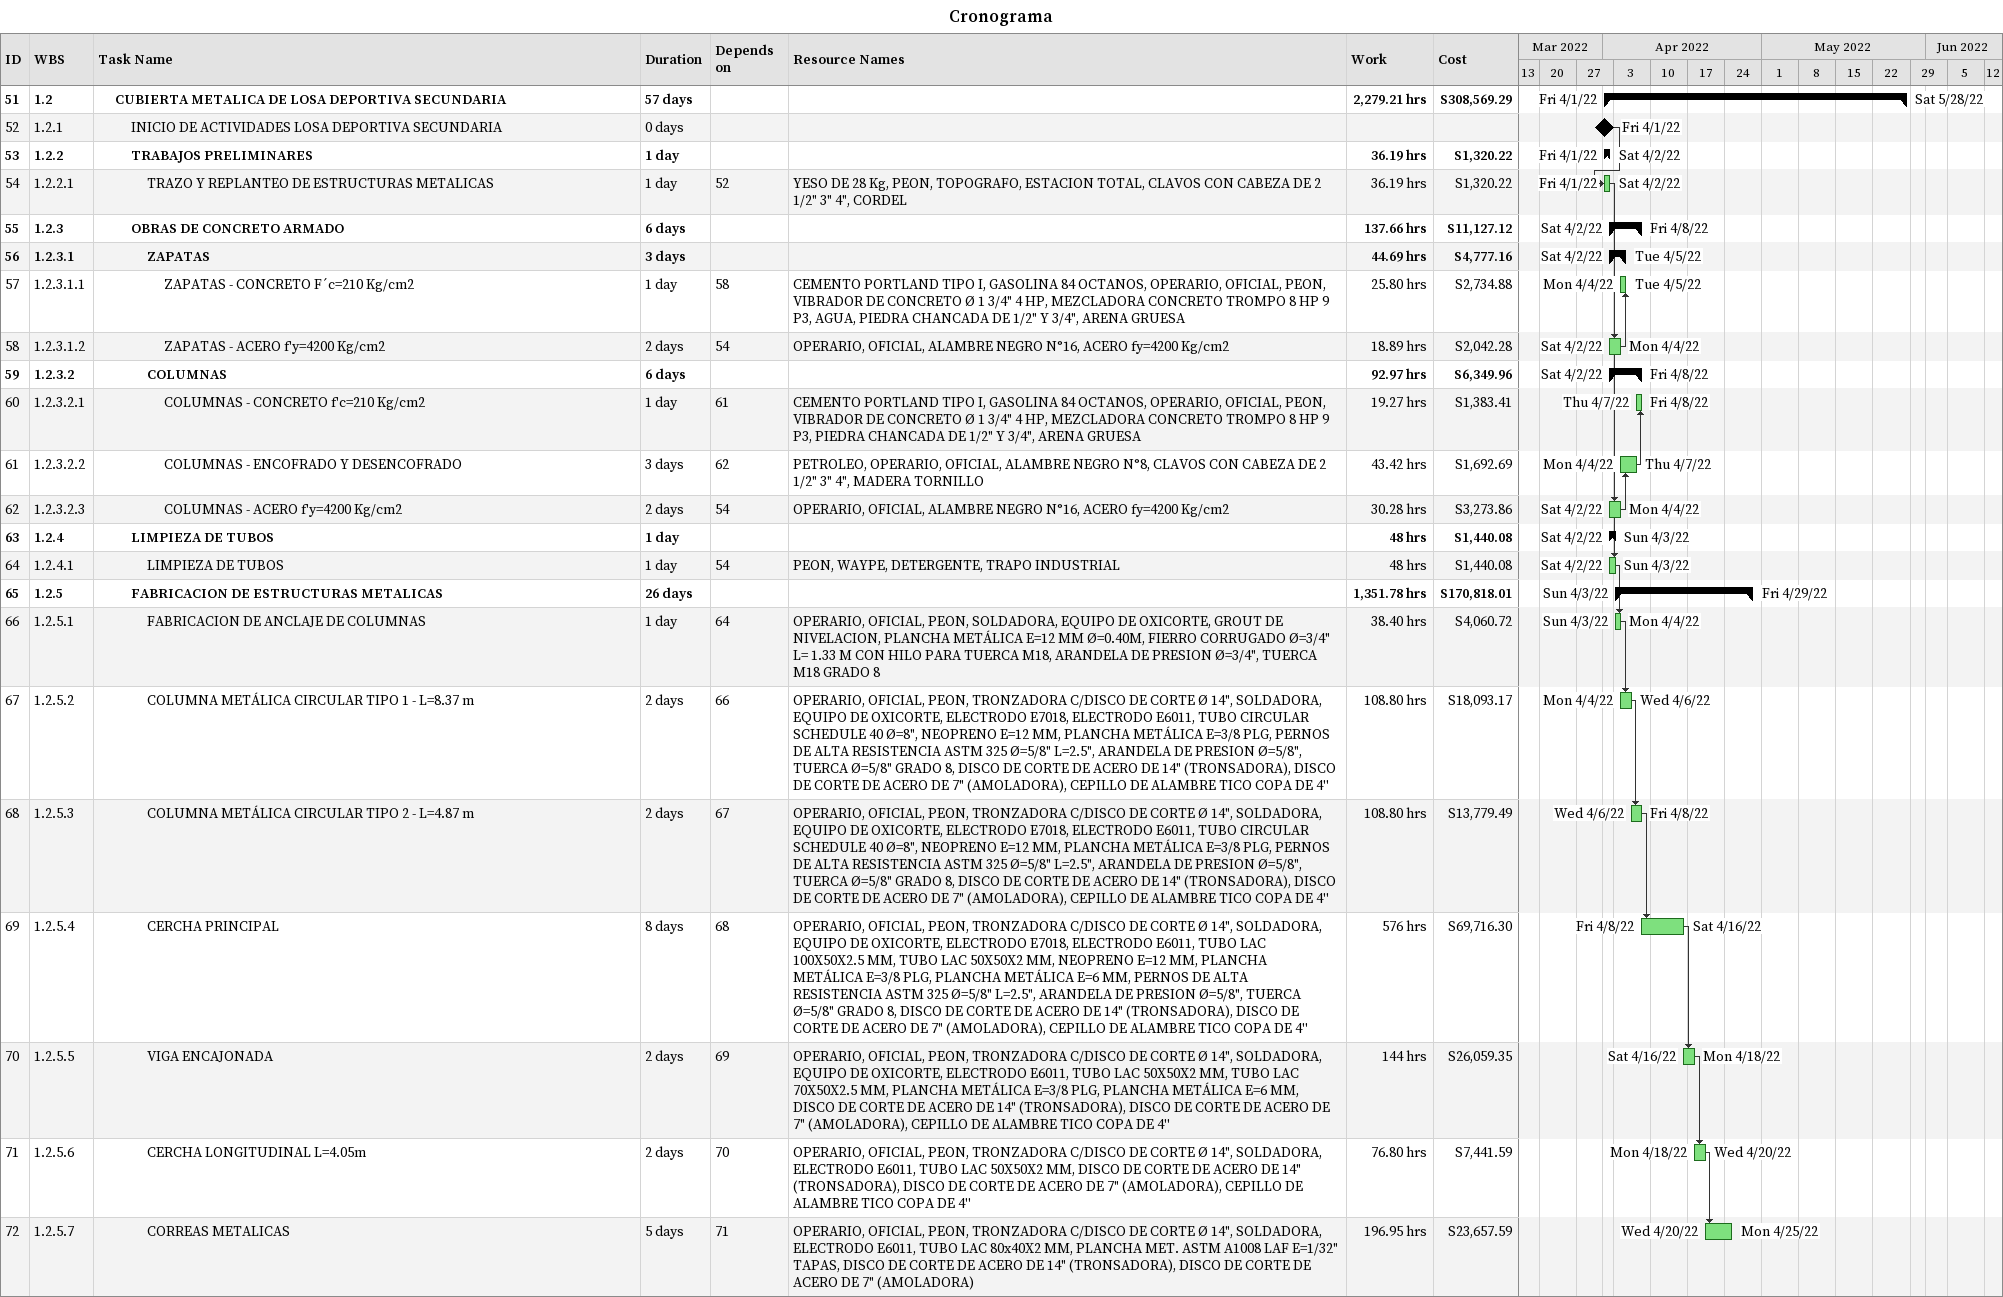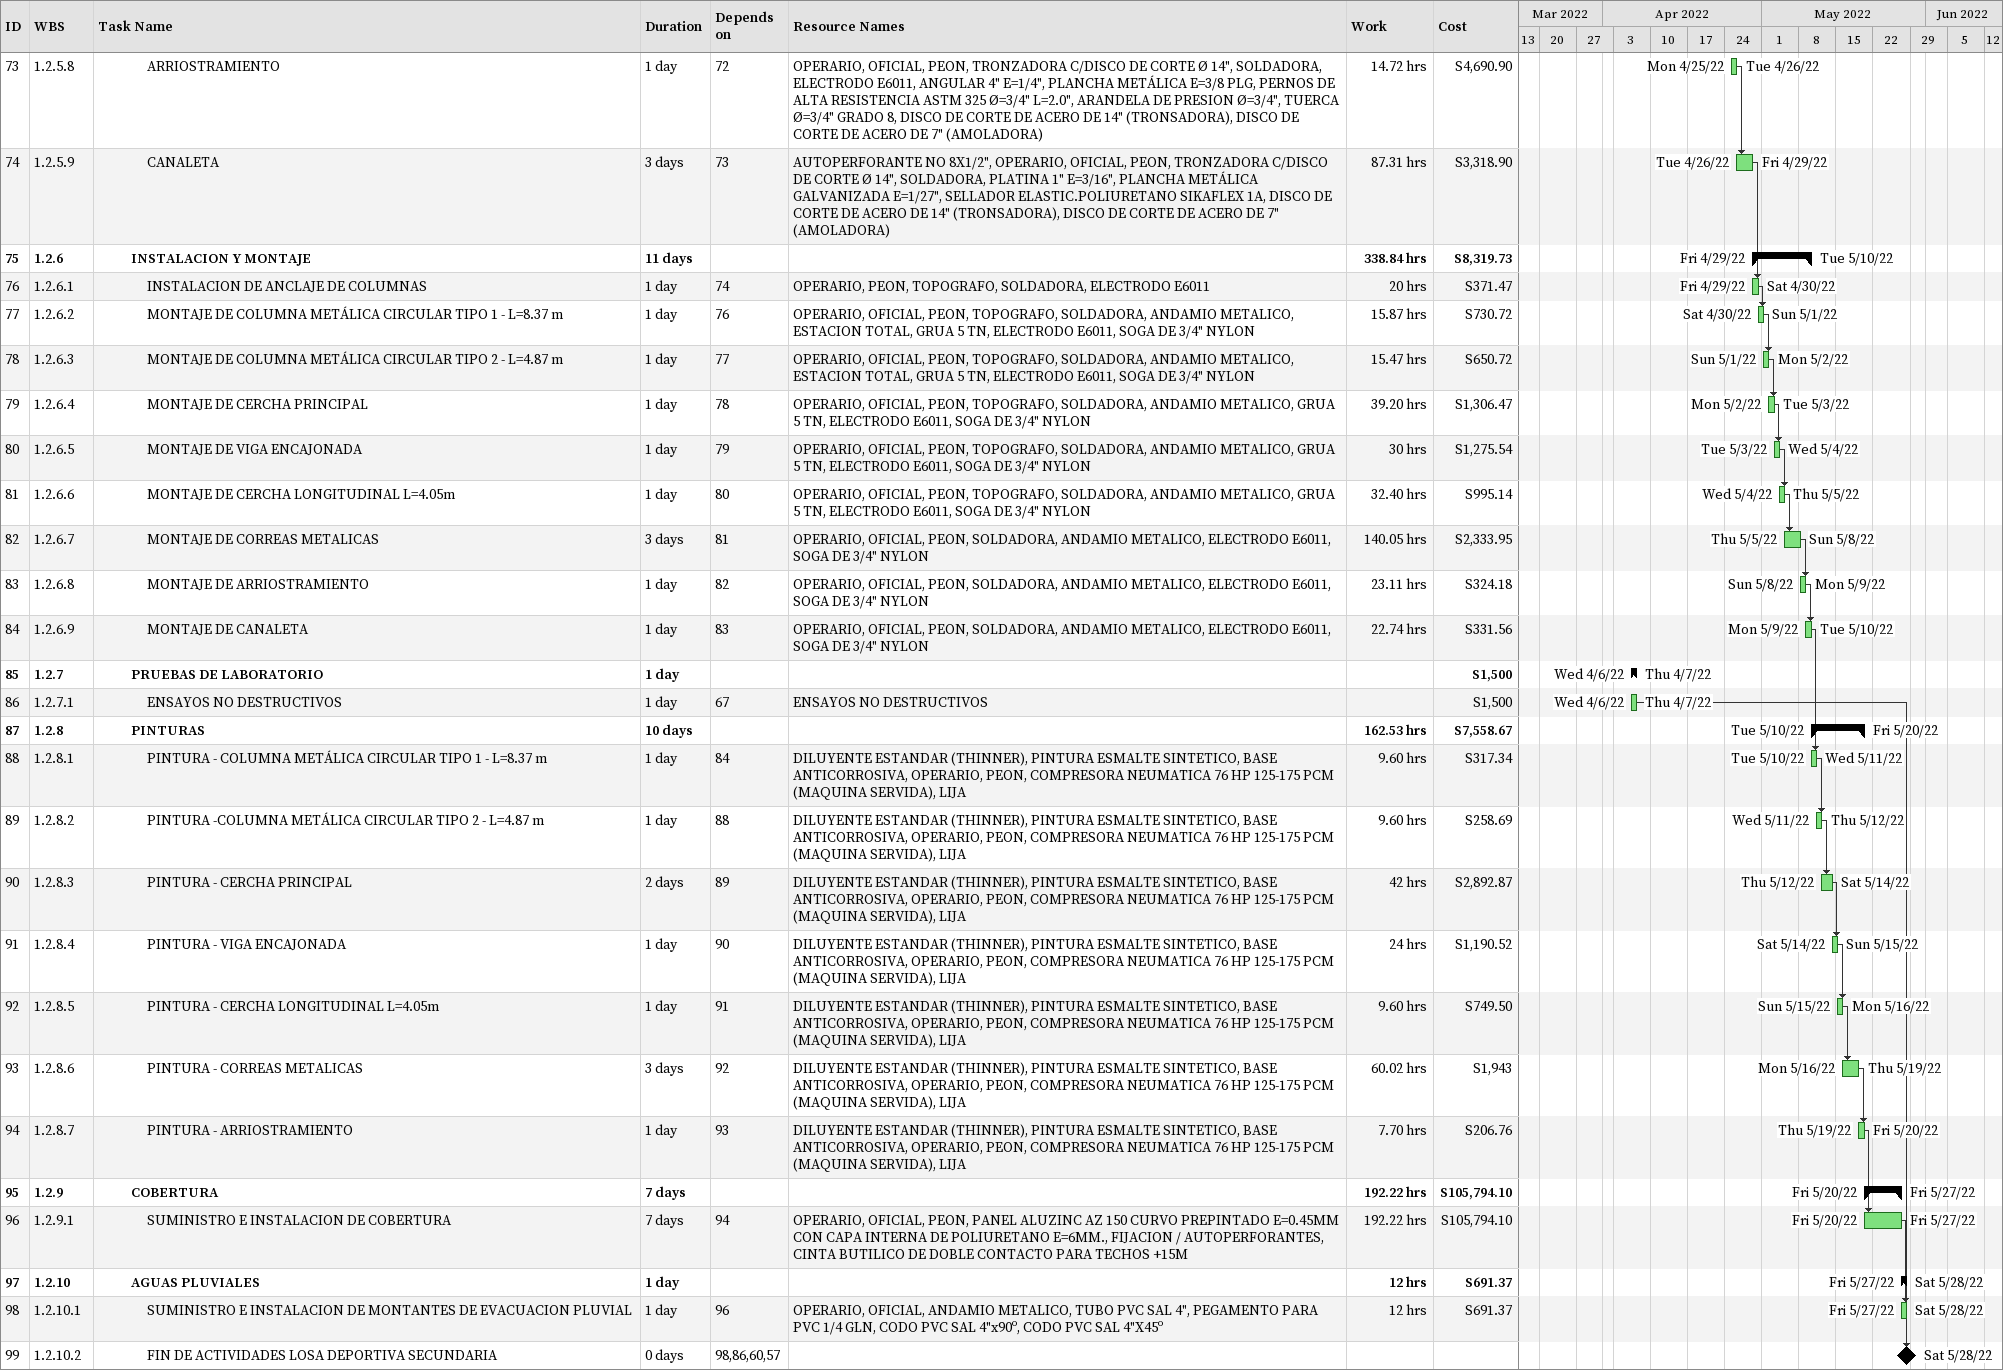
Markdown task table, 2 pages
Cronograma

| ID | WBS | Task | Duration | Start | Finish | Predecessors | Resources | Work (h) | Cost (S) |
|---|---|---|---|---|---|---|---|---|---|
| 51 | 1.2 | **CUBIERTA METALICA DE LOSA DEPORTIVA SECUNDARIA** | 57d | 2022-04-01 | 2022-05-28 |  |  | 2279.21 | 308569.29 |
| 52 | 1.2.1 | INICIO DE ACTIVIDADES LOSA DEPORTIVA SECUNDARIA | 0d | 2022-04-01 | 2022-04-01 |  |  |  |  |
| 53 | 1.2.2 | **TRABAJOS PRELIMINARES** | 1d | 2022-04-01 | 2022-04-02 |  |  | 36.19 | 1320.22 |
| 54 | 1.2.2.1 | TRAZO Y REPLANTEO DE ESTRUCTURAS METALICAS | 1d | 2022-04-01 | 2022-04-02 | 52 | YESO DE 28 Kg, PEON, TOPOGRAFO, ESTACION TOTAL, CLAVOS CON CABEZA DE 2 1/2" 3" 4", CORDEL | 36.19 | 1320.22 |
| 55 | 1.2.3 | **OBRAS DE CONCRETO ARMADO** | 6d | 2022-04-02 | 2022-04-08 |  |  | 137.66 | 11127.12 |
| 56 | 1.2.3.1 | **ZAPATAS** | 3d | 2022-04-02 | 2022-04-05 |  |  | 44.69 | 4777.16 |
| 57 | 1.2.3.1.1 | ZAPATAS - CONCRETO F´c=210 Kg/cm2 | 1d | 2022-04-04 | 2022-04-05 | 58 | CEMENTO PORTLAND TIPO I, GASOLINA 84 OCTANOS, OPERARIO, OFICIAL, PEON, VIBRADOR DE CONCRETO Ø 1 3/4" 4 HP, MEZCLADORA CONCRETO TROMPO 8 HP 9 P3, AGUA, PIEDRA CHANCADA DE 1/2" Y 3/4", ARENA GRUESA | 25.80 | 2734.88 |
| 58 | 1.2.3.1.2 | ZAPATAS - ACERO f'y=4200 Kg/cm2 | 2d | 2022-04-02 | 2022-04-04 | 54 | OPERARIO, OFICIAL, ALAMBRE NEGRO N°16, ACERO fy=4200 Kg/cm2 | 18.89 | 2042.28 |
| 59 | 1.2.3.2 | **COLUMNAS** | 6d | 2022-04-02 | 2022-04-08 |  |  | 92.97 | 6349.96 |
| 60 | 1.2.3.2.1 | COLUMNAS - CONCRETO f'c=210 Kg/cm2 | 1d | 2022-04-07 | 2022-04-08 | 61 | CEMENTO PORTLAND TIPO I, GASOLINA 84 OCTANOS, OPERARIO, OFICIAL, PEON, VIBRADOR DE CONCRETO Ø 1 3/4" 4 HP, MEZCLADORA CONCRETO TROMPO 8 HP 9 P3, PIEDRA CHANCADA DE 1/2" Y 3/4", ARENA GRUESA | 19.27 | 1383.41 |
| 61 | 1.2.3.2.2 | COLUMNAS - ENCOFRADO Y DESENCOFRADO | 3d | 2022-04-04 | 2022-04-07 | 62 | PETROLEO, OPERARIO, OFICIAL, ALAMBRE NEGRO N°8, CLAVOS CON CABEZA DE 2 1/2" 3" 4", MADERA TORNILLO | 43.42 | 1692.69 |
| 62 | 1.2.3.2.3 | COLUMNAS - ACERO f'y=4200 Kg/cm2 | 2d | 2022-04-02 | 2022-04-04 | 54 | OPERARIO, OFICIAL, ALAMBRE NEGRO N°16, ACERO fy=4200 Kg/cm2 | 30.28 | 3273.86 |
| 63 | 1.2.4 | **LIMPIEZA DE TUBOS** | 1d | 2022-04-02 | 2022-04-03 |  |  | 48 | 1440.08 |
| 64 | 1.2.4.1 | LIMPIEZA DE TUBOS | 1d | 2022-04-02 | 2022-04-03 | 54 | PEON, WAYPE, DETERGENTE, TRAPO INDUSTRIAL | 48 | 1440.08 |
| 65 | 1.2.5 | **FABRICACION DE ESTRUCTURAS METALICAS** | 26d | 2022-04-03 | 2022-04-29 |  |  | 1351.78 | 170818.01 |
| 66 | 1.2.5.1 | FABRICACION DE ANCLAJE DE COLUMNAS | 1d | 2022-04-03 | 2022-04-04 | 64 | OPERARIO, OFICIAL, PEON, SOLDADORA, EQUIPO DE OXICORTE, GROUT DE NIVELACION, PLANCHA METÁLICA E=12 MM Ø=0.40M, FIERRO CORRUGADO Ø=3/4" L= 1.33 M CON HILO PARA TUERCA M18, ARANDELA DE PRESION Ø=3/4", TUERCA M18 GRADO 8 | 38.40 | 4060.72 |
| 67 | 1.2.5.2 | COLUMNA METÁLICA CIRCULAR TIPO 1 - L=8.37 m | 2d | 2022-04-04 | 2022-04-06 | 66 | OPERARIO, OFICIAL, PEON, TRONZADORA C/DISCO DE CORTE Ø 14", SOLDADORA, EQUIPO DE OXICORTE, ELECTRODO E7018, ELECTRODO E6011, TUBO CIRCULAR SCHEDULE 40 Ø=8", NEOPRENO E=12 MM, PLANCHA METÁLICA E=3/8 PLG, PERNOS DE ALTA RESISTENCIA ASTM 325 Ø=5/8" L=2.5", ARANDELA DE PRESION Ø=5/8", TUERCA Ø=5/8" GRADO 8, DISCO DE CORTE DE ACERO DE 14" (TRONSADORA), DISCO DE CORTE DE ACERO DE 7" (AMOLADORA), CEPILLO DE ALAMBRE TICO COPA DE 4'' | 108.80 | 18093.17 |
| 68 | 1.2.5.3 | COLUMNA METÁLICA CIRCULAR TIPO 2 - L=4.87 m | 2d | 2022-04-06 | 2022-04-08 | 67 | OPERARIO, OFICIAL, PEON, TRONZADORA C/DISCO DE CORTE Ø 14", SOLDADORA, EQUIPO DE OXICORTE, ELECTRODO E7018, ELECTRODO E6011, TUBO CIRCULAR SCHEDULE 40 Ø=8", NEOPRENO E=12 MM, PLANCHA METÁLICA E=3/8 PLG, PERNOS DE ALTA RESISTENCIA ASTM 325 Ø=5/8" L=2.5", ARANDELA DE PRESION Ø=5/8", TUERCA Ø=5/8" GRADO 8, DISCO DE CORTE DE ACERO DE 14" (TRONSADORA), DISCO DE CORTE DE ACERO DE 7" (AMOLADORA), CEPILLO DE ALAMBRE TICO COPA DE 4'' | 108.80 | 13779.49 |
| 69 | 1.2.5.4 | CERCHA PRINCIPAL | 8d | 2022-04-08 | 2022-04-16 | 68 | OPERARIO, OFICIAL, PEON, TRONZADORA C/DISCO DE CORTE Ø 14", SOLDADORA, EQUIPO DE OXICORTE, ELECTRODO E7018, ELECTRODO E6011, TUBO LAC 100X50X2.5 MM, TUBO LAC 50X50X2 MM, NEOPRENO E=12 MM, PLANCHA METÁLICA E=3/8 PLG, PLANCHA METÁLICA E=6 MM, PERNOS DE ALTA RESISTENCIA ASTM 325 Ø=5/8" L=2.5", ARANDELA DE PRESION Ø=5/8", TUERCA Ø=5/8" GRADO 8, DISCO DE CORTE DE ACERO DE 14" (TRONSADORA), DISCO DE CORTE DE ACERO DE 7" (AMOLADORA), CEPILLO DE ALAMBRE TICO COPA DE 4'' | 576 | 69716.30 |
| 70 | 1.2.5.5 | VIGA ENCAJONADA | 2d | 2022-04-16 | 2022-04-18 | 69 | OPERARIO, OFICIAL, PEON, TRONZADORA C/DISCO DE CORTE Ø 14", SOLDADORA, EQUIPO DE OXICORTE, ELECTRODO E6011, TUBO LAC 50X50X2 MM, TUBO LAC 70X50X2.5 MM, PLANCHA METÁLICA E=3/8 PLG, PLANCHA METÁLICA E=6 MM, DISCO DE CORTE DE ACERO DE 14" (TRONSADORA), DISCO DE CORTE DE ACERO DE 7" (AMOLADORA), CEPILLO DE ALAMBRE TICO COPA DE 4'' | 144 | 26059.35 |
| 71 | 1.2.5.6 | CERCHA LONGITUDINAL L=4.05m | 2d | 2022-04-18 | 2022-04-20 | 70 | OPERARIO, OFICIAL, PEON, TRONZADORA C/DISCO DE CORTE Ø 14", SOLDADORA, ELECTRODO E6011, TUBO LAC 50X50X2 MM, DISCO DE CORTE DE ACERO DE 14" (TRONSADORA), DISCO DE CORTE DE ACERO DE 7" (AMOLADORA), CEPILLO DE ALAMBRE TICO COPA DE 4'' | 76.80 | 7441.59 |
| 72 | 1.2.5.7 | CORREAS METALICAS | 5d | 2022-04-20 | 2022-04-25 | 71 | OPERARIO, OFICIAL, PEON, TRONZADORA C/DISCO DE CORTE Ø 14", SOLDADORA, ELECTRODO E6011, TUBO LAC 80x40X2 MM, PLANCHA MET. ASTM A1008 LAF E=1/32" TAPAS, DISCO DE CORTE DE ACERO DE 14" (TRONSADORA), DISCO DE CORTE DE ACERO DE 7" (AMOLADORA) | 196.95 | 23657.59 |
| 73 | 1.2.5.8 | ARRIOSTRAMIENTO | 1d | 2022-04-25 | 2022-04-26 | 72 | OPERARIO, OFICIAL, PEON, TRONZADORA C/DISCO DE CORTE Ø 14", SOLDADORA, ELECTRODO E6011, ANGULAR 4" E=1/4", PLANCHA METÁLICA E=3/8 PLG, PERNOS DE ALTA RESISTENCIA ASTM 325 Ø=3/4" L=2.0", ARANDELA DE PRESION Ø=3/4", TUERCA Ø=3/4" GRADO 8, DISCO DE CORTE DE ACERO DE 14" (TRONSADORA), DISCO DE CORTE DE ACERO DE 7" (AMOLADORA) | 14.72 | 4690.90 |
| 74 | 1.2.5.9 | CANALETA | 3d | 2022-04-26 | 2022-04-29 | 73 | AUTOPERFORANTE NO 8X1/2", OPERARIO, OFICIAL, PEON, TRONZADORA C/DISCO DE CORTE Ø 14", SOLDADORA, PLATINA 1" E=3/16", PLANCHA METÁLICA GALVANIZADA E=1/27", SELLADOR ELASTIC.POLIURETANO SIKAFLEX 1A, DISCO DE CORTE DE ACERO DE 14" (TRONSADORA), DISCO DE CORTE DE ACERO DE 7" (AMOLADORA) | 87.31 | 3318.90 |
| 75 | 1.2.6 | **INSTALACION Y MONTAJE** | 11d | 2022-04-29 | 2022-05-10 |  |  | 338.84 | 8319.73 |
| 76 | 1.2.6.1 | INSTALACION DE ANCLAJE DE COLUMNAS | 1d | 2022-04-29 | 2022-04-30 | 74 | OPERARIO, PEON, TOPOGRAFO, SOLDADORA, ELECTRODO E6011 | 20 | 371.47 |
| 77 | 1.2.6.2 | MONTAJE DE COLUMNA METÁLICA CIRCULAR TIPO 1 - L=8.37 m | 1d | 2022-04-30 | 2022-05-01 | 76 | OPERARIO, OFICIAL, PEON, TOPOGRAFO, SOLDADORA, ANDAMIO METALICO, ESTACION TOTAL, GRUA 5 TN, ELECTRODO E6011, SOGA DE 3/4" NYLON | 15.87 | 730.72 |
| 78 | 1.2.6.3 | MONTAJE DE COLUMNA METÁLICA CIRCULAR TIPO 2 - L=4.87 m | 1d | 2022-05-01 | 2022-05-02 | 77 | OPERARIO, OFICIAL, PEON, TOPOGRAFO, SOLDADORA, ANDAMIO METALICO, ESTACION TOTAL, GRUA 5 TN, ELECTRODO E6011, SOGA DE 3/4" NYLON | 15.47 | 650.72 |
| 79 | 1.2.6.4 | MONTAJE DE CERCHA PRINCIPAL | 1d | 2022-05-02 | 2022-05-03 | 78 | OPERARIO, OFICIAL, PEON, TOPOGRAFO, SOLDADORA, ANDAMIO METALICO, GRUA 5 TN, ELECTRODO E6011, SOGA DE 3/4" NYLON | 39.20 | 1306.47 |
| 80 | 1.2.6.5 | MONTAJE DE VIGA ENCAJONADA | 1d | 2022-05-03 | 2022-05-04 | 79 | OPERARIO, OFICIAL, PEON, TOPOGRAFO, SOLDADORA, ANDAMIO METALICO, GRUA 5 TN, ELECTRODO E6011, SOGA DE 3/4" NYLON | 30 | 1275.54 |
| 81 | 1.2.6.6 | MONTAJE DE CERCHA LONGITUDINAL L=4.05m | 1d | 2022-05-04 | 2022-05-05 | 80 | OPERARIO, OFICIAL, PEON, TOPOGRAFO, SOLDADORA, ANDAMIO METALICO, GRUA 5 TN, ELECTRODO E6011, SOGA DE 3/4" NYLON | 32.40 | 995.14 |
| 82 | 1.2.6.7 | MONTAJE DE CORREAS METALICAS | 3d | 2022-05-05 | 2022-05-08 | 81 | OPERARIO, OFICIAL, PEON, SOLDADORA, ANDAMIO METALICO, ELECTRODO E6011, SOGA DE 3/4" NYLON | 140.05 | 2333.95 |
| 83 | 1.2.6.8 | MONTAJE DE ARRIOSTRAMIENTO | 1d | 2022-05-08 | 2022-05-09 | 82 | OPERARIO, OFICIAL, PEON, SOLDADORA, ANDAMIO METALICO, ELECTRODO E6011, SOGA DE 3/4" NYLON | 23.11 | 324.18 |
| 84 | 1.2.6.9 | MONTAJE DE CANALETA | 1d | 2022-05-09 | 2022-05-10 | 83 | OPERARIO, OFICIAL, PEON, SOLDADORA, ANDAMIO METALICO, ELECTRODO E6011, SOGA DE 3/4" NYLON | 22.74 | 331.56 |
| 85 | 1.2.7 | **PRUEBAS DE LABORATORIO** | 1d | 2022-04-06 | 2022-04-07 |  |  |  | 1500 |
| 86 | 1.2.7.1 | ENSAYOS NO DESTRUCTIVOS | 1d | 2022-04-06 | 2022-04-07 | 67 | ENSAYOS NO DESTRUCTIVOS |  | 1500 |
| 87 | 1.2.8 | **PINTURAS** | 10d | 2022-05-10 | 2022-05-20 |  |  | 162.53 | 7558.67 |
| 88 | 1.2.8.1 | PINTURA - COLUMNA METÁLICA CIRCULAR TIPO 1 - L=8.37 m | 1d | 2022-05-10 | 2022-05-11 | 84 | DILUYENTE ESTANDAR (THINNER), PINTURA ESMALTE SINTETICO, BASE ANTICORROSIVA, OPERARIO, PEON, COMPRESORA NEUMATICA 76 HP 125-175 PCM (MAQUINA SERVIDA), LIJA | 9.60 | 317.34 |
| 89 | 1.2.8.2 | PINTURA -COLUMNA METÁLICA CIRCULAR TIPO 2 - L=4.87 m | 1d | 2022-05-11 | 2022-05-12 | 88 | DILUYENTE ESTANDAR (THINNER), PINTURA ESMALTE SINTETICO, BASE ANTICORROSIVA, OPERARIO, PEON, COMPRESORA NEUMATICA 76 HP 125-175 PCM (MAQUINA SERVIDA), LIJA | 9.60 | 258.69 |
| 90 | 1.2.8.3 | PINTURA - CERCHA PRINCIPAL | 2d | 2022-05-12 | 2022-05-14 | 89 | DILUYENTE ESTANDAR (THINNER), PINTURA ESMALTE SINTETICO, BASE ANTICORROSIVA, OPERARIO, PEON, COMPRESORA NEUMATICA 76 HP 125-175 PCM (MAQUINA SERVIDA), LIJA | 42 | 2892.87 |
| 91 | 1.2.8.4 | PINTURA - VIGA ENCAJONADA | 1d | 2022-05-14 | 2022-05-15 | 90 | DILUYENTE ESTANDAR (THINNER), PINTURA ESMALTE SINTETICO, BASE ANTICORROSIVA, OPERARIO, PEON, COMPRESORA NEUMATICA 76 HP 125-175 PCM (MAQUINA SERVIDA), LIJA | 24 | 1190.52 |
| 92 | 1.2.8.5 | PINTURA - CERCHA LONGITUDINAL L=4.05m | 1d | 2022-05-15 | 2022-05-16 | 91 | DILUYENTE ESTANDAR (THINNER), PINTURA ESMALTE SINTETICO, BASE ANTICORROSIVA, OPERARIO, PEON, COMPRESORA NEUMATICA 76 HP 125-175 PCM (MAQUINA SERVIDA), LIJA | 9.60 | 749.50 |
| 93 | 1.2.8.6 | PINTURA - CORREAS METALICAS | 3d | 2022-05-16 | 2022-05-19 | 92 | DILUYENTE ESTANDAR (THINNER), PINTURA ESMALTE SINTETICO, BASE ANTICORROSIVA, OPERARIO, PEON, COMPRESORA NEUMATICA 76 HP 125-175 PCM (MAQUINA SERVIDA), LIJA | 60.02 | 1943 |
| 94 | 1.2.8.7 | PINTURA - ARRIOSTRAMIENTO | 1d | 2022-05-19 | 2022-05-20 | 93 | DILUYENTE ESTANDAR (THINNER), PINTURA ESMALTE SINTETICO, BASE ANTICORROSIVA, OPERARIO, PEON, COMPRESORA NEUMATICA 76 HP 125-175 PCM (MAQUINA SERVIDA), LIJA | 7.70 | 206.76 |
| 95 | 1.2.9 | **COBERTURA** | 7d | 2022-05-20 | 2022-05-27 |  |  | 192.22 | 105794.10 |
| 96 | 1.2.9.1 | SUMINISTRO E INSTALACION DE COBERTURA | 7d | 2022-05-20 | 2022-05-27 | 94 | OPERARIO, OFICIAL, PEON, PANEL ALUZINC AZ 150 CURVO PREPINTADO E=0.45MM CON CAPA INTERNA DE POLIURETANO E=6MM., FIJACION / AUTOPERFORANTES, CINTA BUTILICO DE DOBLE CONTACTO PARA TECHOS +15M | 192.22 | 105794.10 |
| 97 | 1.2.10 | **AGUAS PLUVIALES** | 1d | 2022-05-27 | 2022-05-28 |  |  | 12 | 691.37 |
| 98 | 1.2.10.1 | SUMINISTRO E INSTALACION DE MONTANTES DE EVACUACION PLUVIAL | 1d | 2022-05-27 | 2022-05-28 | 96 | OPERARIO, OFICIAL, ANDAMIO METALICO, TUBO PVC SAL 4", PEGAMENTO PARA PVC 1/4 GLN, CODO PVC SAL 4"x90º, CODO PVC SAL 4"X45º | 12 | 691.37 |
| 99 | 1.2.10.2 | FIN DE ACTIVIDADES LOSA DEPORTIVA SECUNDARIA | 0d | 2022-05-28 | 2022-05-28 | 98, 86, 60, 57 |  |  |  |
